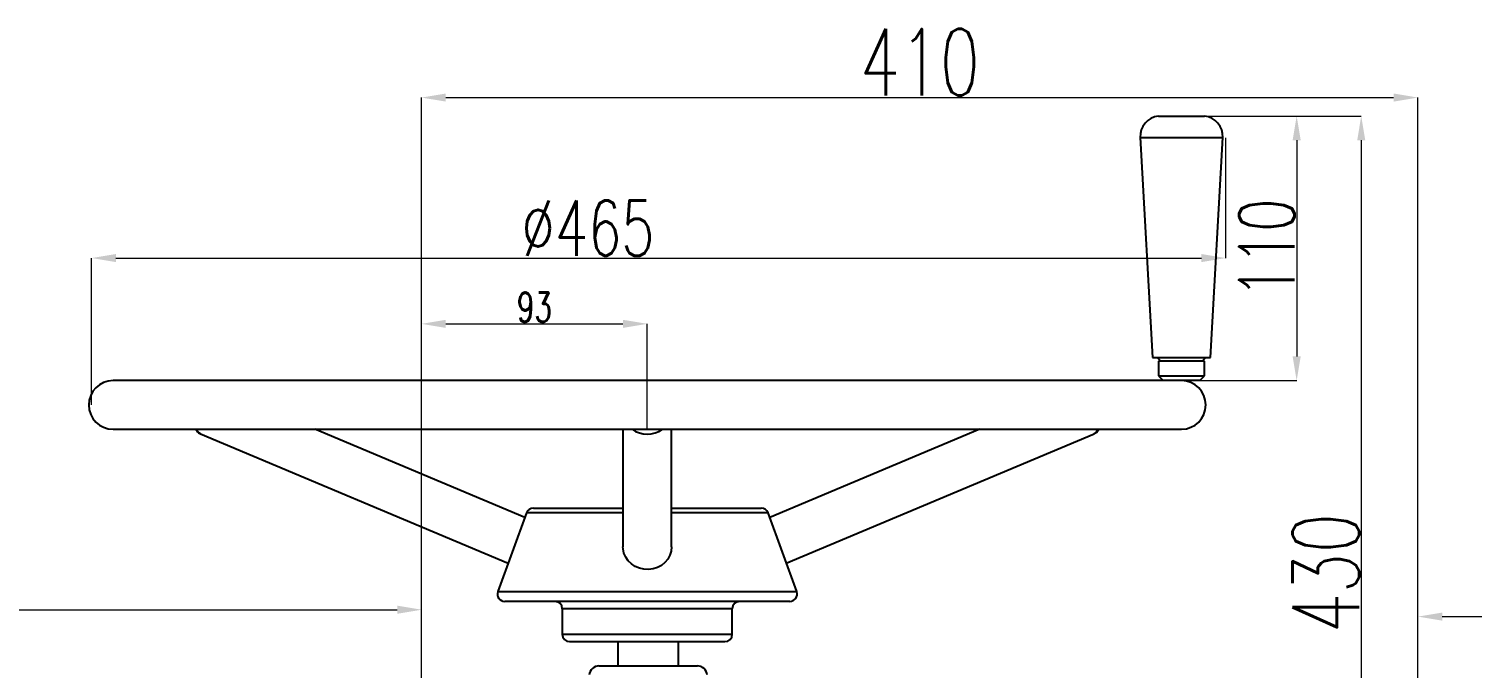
# Model space of a CAD drawing. Header units: millimetres. Extents: x 10469 to 13094, y 11322 to 13178.
# Drawn here: x 11860 to 12454, y 12242 to 12505 of the extents above; entities that cross this region are included whole.
import ezdxf

# ---------------------------------------------------------------- set-up
doc = ezdxf.new("R2010")
doc.units = ezdxf.units.MM
doc.layers.add('AM_5', color=3, linetype='Continuous', lineweight=25)
doc.layers.add('标注', color=3, linetype='Continuous', lineweight=13)
doc.styles.add('SLDTEXTSTYLE1', font='txt.shx', dxfattribs={"width": 0.7, "bigfont": 'gbcbig.shx'})
doc.dimstyles.new('SLDDIMSTYLE12$0', dxfattribs={"dimtxt": 12, "dimasz": 10, "dimexe": 0, "dimexo": 0.0625, "dimgap": 0.875, "dimtad": 1, "dimdec": 1, "dimlfac": 1.8, "dimrnd": 1e-09, "dimzin": 12, "dimdsep": 46, "dimtxsty": 'SLDTEXTSTYLE1', "dimcen": 0.09, "dimdle": 8.16, "dimclrd": 3, "dimclre": 3, "dimadec": 0, "dimazin": 3, "dimtfac": 1, "dimtdec": 1, "dimtofl": 0, "dimtmove": 0, "dimatfit": 3, "dimfxl": 0, "dimfrac": 2, "dimtolj": 1, "dimlwd": 5, "dimlwe": 5, "dimarcsym": 0})

# ---------------------------------------------------------------- blocks, each defined once
blk = doc.blocks.new('*D17')
at = {"layer": 'Defpoints', "color": 0, "transparency": 16777216}
for p in [(12352.65, 12460.41), (12352.65, 12410.81), (11885.65, 12350.32)]:
    blk.add_point(p, dxfattribs=at)
at = {"layer": '标注', "color": 3, "linetype": 'Continuous', "lineweight": 5, "transparency": 16777216}
for p, q in [((12352.65, 12460.34), (12352.65, 12410.81)), ((11895.65, 12410.81), (12342.65, 12410.81))]:
    blk.add_line(p, q, dxfattribs=at)
at = {"layer": '标注', "color": 3, "lineweight": 5, "transparency": 16777216}
blk.add_line((11885.65, 12350.38), (11885.65, 12410.81), dxfattribs=at)
at = {"layer": '标注', "color": 3, "transparency": 16777216}
for points in [[(11895.65, 12412.48), (11895.65, 12409.14), (11885.65, 12410.81)], [(12342.65, 12412.48), (12342.65, 12409.14), (12352.65, 12410.81)]]:
    blk.add_solid(points, dxfattribs=at)
at = {"layer": '标注', "color": 0, "transparency": 16777216, "insert": (12090.08, 12423.12), "char_height": 10, "attachment_point": 5, "style": 'SLDTEXTSTYLE1'}
blk.add_mtext('\\A1;{\\H2.28571x;%%C465}', dxfattribs=at)
blk = doc.blocks.new('*D18')
at = {"layer": 'AM_5', "color": 3, "lineweight": 5, "transparency": 16777216}
blk.add_line((11504.41, 11949.88), (11504.41, 12265.94), dxfattribs=at)
at = {"layer": 'AM_5', "color": 3, "linetype": 'Continuous', "lineweight": 5, "transparency": 16777216}
for p, q in [((11514.41, 12265.94), (12011.52, 12265.94)), ((12021.52, 12037.88), (12021.52, 12265.94))]:
    blk.add_line(p, q, dxfattribs=at)
at = {"layer": 'AM_5', "color": 3, "transparency": 16777216}
for points in [[(11514.41, 12267.61), (11514.41, 12264.27), (11504.41, 12265.94)], [(12011.52, 12267.61), (12011.52, 12264.27), (12021.52, 12265.94)]]:
    blk.add_solid(points, dxfattribs=at)
at = {"layer": 'Defpoints', "color": 0, "transparency": 16777216}
for p in [(12021.52, 12265.94), (12021.52, 12037.82), (11504.41, 11949.82)]:
    blk.add_point(p, dxfattribs=at)
at = {"layer": 'AM_5', "color": 0, "transparency": 16777216, "insert": (11766.87, 12280.53), "char_height": 12, "width": 2.3333, "attachment_point": 5, "style": 'SLDTEXTSTYLE1'}
blk.add_mtext('\\A1;{\\H2.28571x;520}', dxfattribs=at)
blk = doc.blocks.new('*D19')
at = {"layer": 'AM_5', "color": 3, "lineweight": 5, "transparency": 16777216}
blk.add_line((12021.52, 12037.88), (12021.52, 12476.92), dxfattribs=at)
at = {"layer": 'AM_5', "color": 3, "linetype": 'Continuous', "lineweight": 5, "transparency": 16777216}
for p, q in [((12031.52, 12476.92), (12421.83, 12476.92)), ((12431.83, 12002.15), (12431.83, 12476.92))]:
    blk.add_line(p, q, dxfattribs=at)
at = {"layer": 'AM_5', "color": 3, "transparency": 16777216}
for points in [[(12031.52, 12478.59), (12031.52, 12475.26), (12021.52, 12476.92)], [(12421.83, 12478.59), (12421.83, 12475.26), (12431.83, 12476.92)]]:
    blk.add_solid(points, dxfattribs=at)
at = {"layer": 'Defpoints', "color": 0, "transparency": 16777216}
for p in [(12431.83, 12476.92), (12021.52, 12037.82), (12431.83, 12002.09)]:
    blk.add_point(p, dxfattribs=at)
at = {"layer": 'AM_5', "color": 0, "transparency": 16777216, "insert": (12226.68, 12491.51), "char_height": 12, "attachment_point": 5, "style": 'SLDTEXTSTYLE1'}
blk.add_mtext('\\A1;{\\H2.28571x;410}', dxfattribs=at)
blk = doc.blocks.new('*D25')
at = {"layer": 'AM_5', "color": 3, "lineweight": 5, "transparency": 16777216}
blk.add_line((12431.83, 12002.15), (12431.83, 12263.1), dxfattribs=at)
at = {"layer": 'AM_5', "color": 3, "linetype": 'Continuous', "lineweight": 5, "transparency": 16777216}
for p, q in [((12441.83, 12263.1), (12628.16, 12263.1)), ((12638.16, 11952.15), (12638.16, 12263.1))]:
    blk.add_line(p, q, dxfattribs=at)
at = {"layer": 'AM_5', "color": 3, "transparency": 16777216}
for points in [[(12441.83, 12264.76), (12441.83, 12261.43), (12431.83, 12263.1)], [(12628.16, 12264.76), (12628.16, 12261.43), (12638.16, 12263.1)]]:
    blk.add_solid(points, dxfattribs=at)
at = {"layer": 'Defpoints', "color": 0, "transparency": 16777216}
for p in [(12638.16, 12263.1), (12431.83, 12002.09), (12638.16, 11952.09)]:
    blk.add_point(p, dxfattribs=at)
at = {"layer": 'AM_5', "color": 0, "transparency": 16777216, "insert": (12535.45, 12277.69), "char_height": 12, "attachment_point": 5, "style": 'SLDTEXTSTYLE1'}
blk.add_mtext('\\A1;{\\H2.28571x;210}', dxfattribs=at)
blk = doc.blocks.new('*D16')
at = {"layer": 'Defpoints', "color": 0, "transparency": 16777216}
for p in [(12335.65, 12469.32), (12335.65, 12360.32), (12381.9, 12360.32)]:
    blk.add_point(p, dxfattribs=at)
at = {"layer": '标注', "color": 3, "lineweight": 5, "transparency": 16777216}
blk.add_line((12335.71, 12469.32), (12381.9, 12469.32), dxfattribs=at)
at = {"layer": '标注', "color": 3, "linetype": 'Continuous', "lineweight": 5, "transparency": 16777216}
for p, q in [((12381.9, 12459.32), (12381.9, 12370.32)), ((12335.71, 12360.32), (12381.9, 12360.32))]:
    blk.add_line(p, q, dxfattribs=at)
at = {"layer": '标注', "color": 3, "transparency": 16777216}
for points in [[(12380.24, 12459.32), (12383.57, 12459.32), (12381.9, 12469.32)], [(12380.24, 12370.32), (12383.57, 12370.32), (12381.9, 12360.32)]]:
    blk.add_solid(points, dxfattribs=at)
at = {"layer": '标注', "color": 0, "transparency": 16777216, "insert": (12369.6, 12414.82), "char_height": 10, "attachment_point": 5, "rotation": 90, "style": 'SLDTEXTSTYLE1'}
blk.add_mtext('\\A1;{\\H2.28571x;110}', dxfattribs=at)
blk = doc.blocks.new('*D13')
at = {"layer": 'AM_5', "color": 3, "lineweight": 5, "transparency": 16777216}
blk.add_line((12335.71, 12469.32), (12408.49, 12469.32), dxfattribs=at)
at = {"layer": 'AM_5', "color": 3, "linetype": 'Continuous', "lineweight": 5, "transparency": 16777216}
for p, q in [((12408.49, 12459.32), (12408.49, 12047.82)), ((12021.59, 12037.82), (12408.49, 12037.82))]:
    blk.add_line(p, q, dxfattribs=at)
at = {"layer": 'AM_5', "color": 3, "transparency": 16777216}
for points in [[(12406.83, 12459.32), (12410.16, 12459.32), (12408.49, 12469.32)], [(12406.83, 12047.82), (12410.16, 12047.82), (12408.49, 12037.82)]]:
    blk.add_solid(points, dxfattribs=at)
at = {"layer": 'Defpoints', "color": 0, "transparency": 16777216}
for p in [(12335.65, 12469.32), (12021.52, 12037.82), (12408.49, 12037.82)]:
    blk.add_point(p, dxfattribs=at)
at = {"layer": 'AM_5', "color": 0, "transparency": 16777216, "insert": (12393.9, 12280.96), "char_height": 12, "attachment_point": 5, "rotation": 90, "style": 'SLDTEXTSTYLE1'}
blk.add_mtext('\\A1;{\\H2.28571x;430}', dxfattribs=at)
blk = doc.blocks.new('*D24')
at = {"layer": 'AM_5', "color": 3, "lineweight": 5, "transparency": 16777216}
blk.add_line((12021.49, 12037.74), (12021.49, 12383.71), dxfattribs=at)
at = {"layer": 'AM_5', "color": 3, "linetype": 'Continuous', "lineweight": 5, "transparency": 16777216}
for p, q in [((12031.49, 12383.71), (12104.48, 12383.71)), ((12114.48, 12340.38), (12114.48, 12383.71))]:
    blk.add_line(p, q, dxfattribs=at)
at = {"layer": 'AM_5', "color": 3, "transparency": 16777216}
for points in [[(12031.49, 12385.37), (12031.49, 12382.04), (12021.49, 12383.71)], [(12104.48, 12385.37), (12104.48, 12382.04), (12114.48, 12383.71)]]:
    blk.add_solid(points, dxfattribs=at)
at = {"layer": 'Defpoints', "color": 0, "transparency": 16777216}
for p in [(12114.48, 12383.71), (12114.48, 12340.32), (12021.49, 12037.68)]:
    blk.add_point(p, dxfattribs=at)
at = {"layer": 'AM_5', "color": 0, "transparency": 16777216, "insert": (12067.99, 12390.58), "char_height": 12, "attachment_point": 5, "style": 'SLDTEXTSTYLE1'}
blk.add_mtext('\\A1;93', dxfattribs=at)

msp = doc.modelspace()

# ---------------------------------------------------------------- linework, layer by layer
at = {"color": 7, "linetype": 'Continuous', "lineweight": 25}
for p, q in [((12324.98, 12469.317), (12343.98, 12469.317)), ((12317.48, 12460.407), (12322.48, 12369.817)), ((12317.48, 12460.407), (12351.48, 12460.407)), ((12346.48, 12369.817), (12351.48, 12460.407)), ((12322.48, 12369.817), (12346.48, 12369.817)), ((12324.48, 12369.817), (12325.98, 12368.317)), ((12324.98, 12368.317), (12324.98, 12362.317)), ((12334.48, 12368.317), (12324.98, 12368.317)), ((12343.98, 12368.317), (12334.48, 12368.317)), ((12342.98, 12368.317), (12344.48, 12369.817)), ((12343.98, 12362.317), (12343.98, 12368.317)), ((12334.352, 12360.317), (11894.48, 12360.317)), ((12324.98, 12362.317), (12326.98, 12360.317)), ((12324.98, 12362.317), (12334.48, 12362.317)), ((12334.48, 12362.317), (12343.98, 12362.317)), ((12341.98, 12360.317), (12334.48, 12360.317)), ((12341.98, 12360.317), (12343.98, 12362.317)), ((11894.48, 12340.317), (12334.48, 12340.317)), ((12064.078, 12303.964), (11977.58, 12340.317)), ((12104.48, 12340.317), (12104.48, 12291.88)), ((12124.48, 12291.88), (12124.48, 12340.317)), ((12251.38, 12340.317), (12164.882, 12303.964)), ((11930.498, 12338.41), (12057.229, 12285.148)), ((12171.731, 12285.148), (12298.462, 12338.41)), ((12064.761, 12305.844), (12052.945, 12273.379)), ((12104.48, 12305.844), (12064.761, 12305.844)), ((12067.581, 12307.817), (12104.48, 12307.817)), ((12124.48, 12307.817), (12161.379, 12307.817)), ((12164.198, 12305.844), (12124.48, 12305.844)), ((12176.015, 12273.379), (12164.198, 12305.844)), ((12052.945, 12273.379), (12176.015, 12273.379)), ((12173.195, 12269.353), (12055.764, 12269.353)), ((12079.48, 12266.353), (12079.48, 12255.817)), ((12149.48, 12266.353), (12079.48, 12266.353)), ((12149.48, 12255.817), (12149.48, 12266.353)), ((12079.48, 12255.817), (12149.48, 12255.817)), ((12082.48, 12252.817), (12146.48, 12252.817)), ((12102.355, 12252.817), (12102.355, 12242.817)), ((12127.355, 12242.817), (12127.355, 12252.817)), ((12094.595, 12242.817), (12135.115, 12242.817))]:
    msp.add_line(p, q, dxfattribs=at)
at = {"color": 7, "linetype": 'Continuous', "lineweight": 25, "flags": 128}
msp.add_lwpolyline([(12124.48, 12291.88), (12124.299, 12290.102), (12123.764, 12288.388), (12122.892, 12286.8), (12121.717, 12285.395), (12120.28, 12284.226), (12118.634, 12283.332), (12116.837, 12282.748), (12114.956, 12282.494), (12113.057, 12282.579), (12111.209, 12283), (12109.48, 12283.742), (12107.931, 12284.778), (12106.619, 12286.071), (12105.592, 12287.574), (12104.885, 12289.233), (12104.525, 12290.987), (12104.48, 12291.88)], dxfattribs=at)
at = {"color": 7, "linetype": 'Continuous', "lineweight": 25}
for centre, radius, start, end in [((12325.967, 12460.875), 8.5, 96.668652, 183.159195), ((12342.993, 12460.875), 8.5, 356.840805, 83.331348), ((11894.48, 12350.317), 10, 90, 270), ((12334.48, 12350.317), 10, 270, 90), ((11931.831, 12341.11), 3.011, 195.256503, 243.702653), ((12114.48, 12348.706), 10.479, 233.173802, 306.826198), ((12297.15, 12341.092), 2.985, 296.072362, 344.968482), ((12067.581, 12304.817), 3, 90, 160), ((12161.379, 12304.817), 3, 20, 90), ((12055.764, 12272.353), 3, 160, 270), ((12173.195, 12272.353), 3, 270, 20), ((12076.48, 12266.353), 3, 0, 90), ((12152.48, 12266.353), 3, 90, 180), ((12082.48, 12255.817), 3, 180, 270), ((12146.48, 12255.817), 3, 270, 0), ((12094.594, 12238.817), 4, 90, 176.149361), ((12135.115, 12238.817), 4, 3.850639, 90)]:
    msp.add_arc(centre, radius, start, end, dxfattribs=at)
for points, knots in [([(11928.505, 12340.317), (11928.547, 12340.223), (11928.737, 12339.794), (11929.285, 12339.19), (11929.955, 12338.622), (11930.43, 12338.469), (11930.573, 12338.422)], [0, 0, 0, 0, 0.1062372, 0.4839871, 0.8449965, 1, 1, 1, 1]), ([(12298.51, 12338.474), (12298.718, 12338.562), (12299.257, 12338.792), (12299.942, 12339.438), (12300.301, 12340.03), (12300.476, 12340.317)], [0, 0, 0, 0, 0.2453088, 0.6335005, 1, 1, 1, 1])]:
    msp.add_open_spline(points, degree=3, knots=knots, dxfattribs=at)

# ---------------------------------------------------------------- dimensions: what is measured, and where the dimension line sits
at = {"layer": 'AM_5'}
for base, p1, p2, text, picture, middle in [((12431.827, 12476.924), (12021.524, 12037.817), (12431.827, 12002.085), '{\\H2.28571x;410}', '*D19', (12226.676, 12476.924)), ((12021.524, 12265.941), (11504.407, 11949.817), (12021.524, 12037.817), '{\\H2.28571x;520}', '*D18', (11766.869, 12265.941)), ((12638.156, 12263.097), (12431.827, 12002.085), (12638.156, 11952.091), '{\\H2.28571x;210}', '*D25', (12535.448, 12263.097))]:
    dim = msp.add_linear_dim(base=base, p1=p1, p2=p2, text=text, dimstyle='SLDDIMSTYLE12$0', override={"dimlfac": 1}, dxfattribs=at)
    dim.commit()
    dim.dimension.update_dxf_attribs({"geometry": picture, "text_midpoint": middle, "dimtype": 160})
dim = msp.add_linear_dim(base=(12408.493, 12037.817), p1=(12335.649, 12469.317), p2=(12021.524, 12037.817), angle=90, text='{\\H2.28571x;430}', dimstyle='SLDDIMSTYLE12$0', override={"dimlfac": 1}, dxfattribs=at)
dim.commit()
dim.dimension.update_dxf_attribs({"geometry": '*D13', "text_midpoint": (12408.493, 12280.961), "dimtype": 160})
dim = msp.add_linear_dim(base=(12114.48, 12383.708), p1=(12021.495, 12037.675), p2=(12114.48, 12340.317), dimstyle='SLDDIMSTYLE12$0', override={"dimlfac": 1, "dimpost": ''}, dxfattribs=at)
dim.commit()
dim.dimension.update_dxf_attribs({"geometry": '*D24', "text_midpoint": (12067.987, 12390.583)})
at = {"layer": '标注'}
dim = msp.add_linear_dim(base=(12381.903, 12360.317), p1=(12335.649, 12469.317), p2=(12335.649, 12360.317), angle=90, text='{\\H2.28571x;110}', dimstyle='SLDDIMSTYLE12$0', override={"dimtxt": 10, "dimtdec": 3, "dimtzin": 0}, dxfattribs=at)
dim.commit()
dim.dimension.update_dxf_attribs({"geometry": '*D16', "text_midpoint": (12381.903, 12414.817), "dimtype": 160})
dim = msp.add_linear_dim(base=(12352.649, 12410.812), p1=(11885.649, 12350.317), p2=(12352.649, 12460.407), text='{\\H2.28571x;%%C465}', dimstyle='SLDDIMSTYLE12$0', override={"dimtxt": 10, "dimtdec": 3, "dimtzin": 0}, dxfattribs=at)
dim.commit()
dim.dimension.update_dxf_attribs({"geometry": '*D17', "text_midpoint": (12090.083, 12410.812), "dimtype": 160})

doc.saveas('drawing.dxf')
